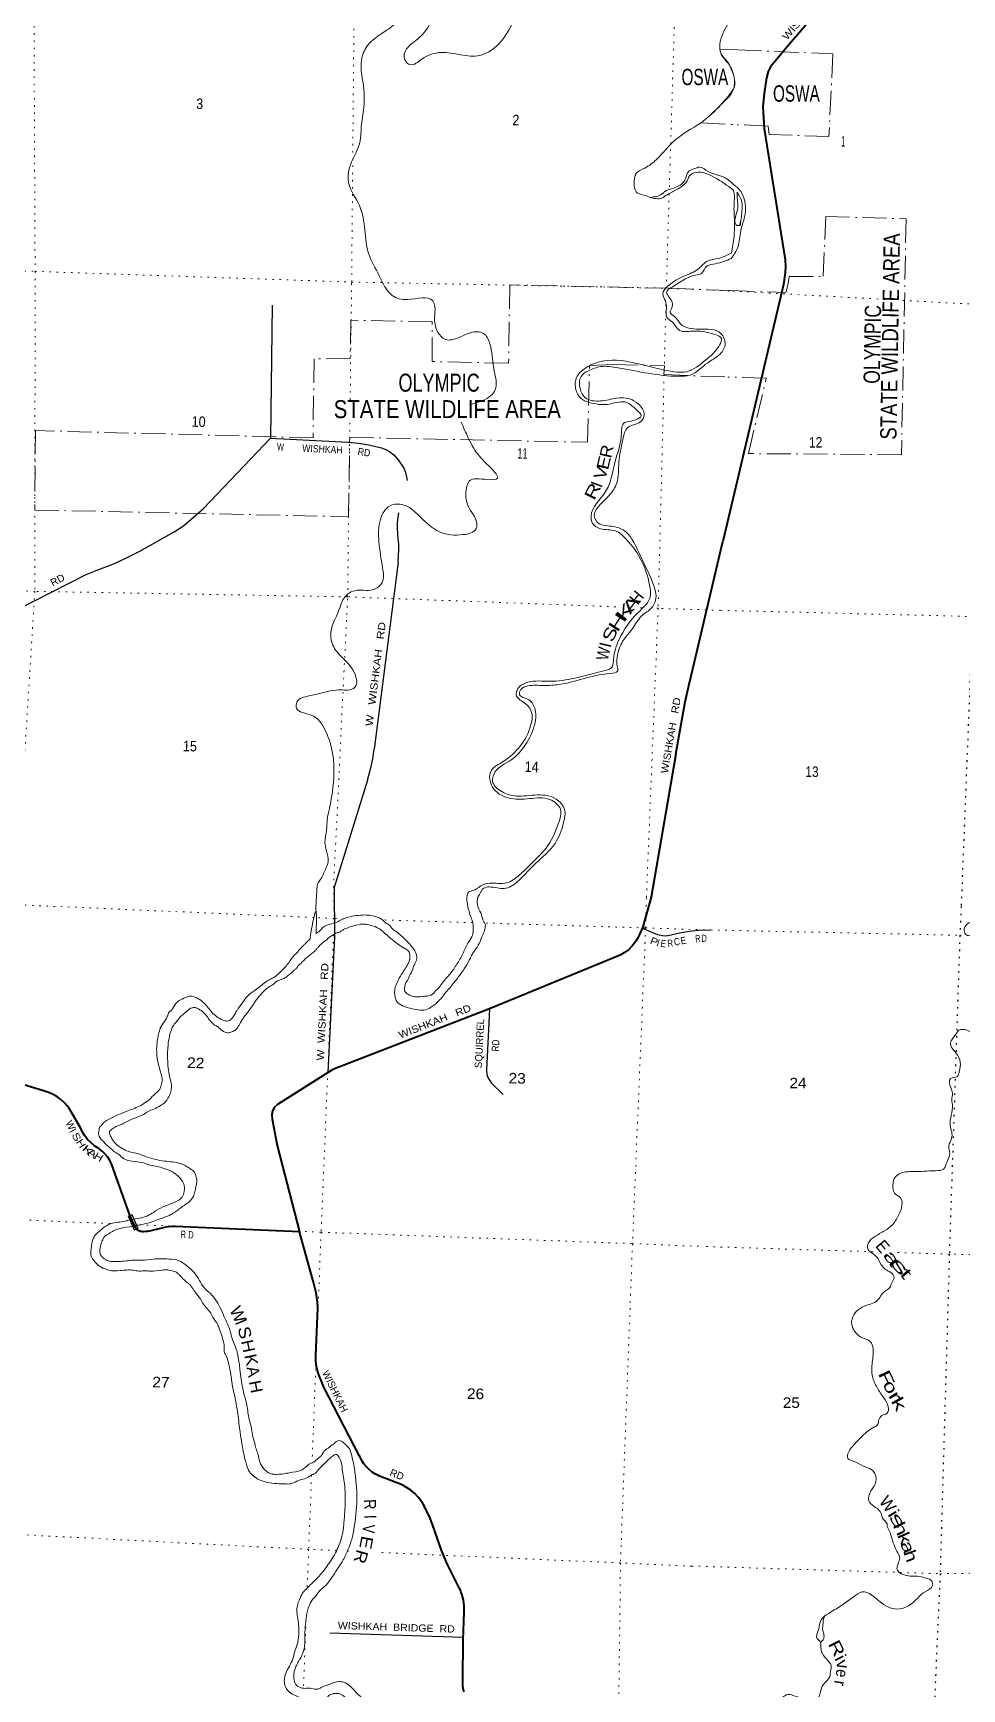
# Model space of a CAD drawing. Header units: feet. Extents: x -751810 to -497223, y -177792 to 12311.
# Drawn here: x -699116 to -683623, y -140277 to -112651 of the extents above; entities that cross this region are included whole.
import ezdxf
from ezdxf.enums import TextEntityAlignment as Align

# ---------------------------------------------------------------- set-up
doc = ezdxf.new("R2010")
doc.units = ezdxf.units.FT
doc.header["$LTSCALE"] = 80
doc.linetypes.add('DOT_DASHED', pattern=[7.7, 5, -1.2, 0.3, -1.2])
doc.linetypes.add('DOTTED', pattern=[1.5, 0.3, -1.2])
for name, color, linetype, lineweight in [('26', 7, 'Continuous', 40), ('29', 7, 'Continuous', 25), ('39', 7, 'Continuous', 13), ('44', 7, 'DOT_DASHED', 13), ('6', 7, 'DOTTED', 25), ('61', 7, 'Continuous', 13), ('7', 7, 'DOTTED', 13)]:
    doc.layers.add(name, color=color, linetype=linetype, lineweight=lineweight)
for name, color, linetype in [('27', 7, 'Continuous'), ('30', 7, 'Continuous'), ('41', 7, 'Continuous')]:
    doc.layers.add(name, color=color, linetype=linetype)

msp = doc.modelspace()

# ---------------------------------------------------------------- linework, layer by layer
at = {"layer": '26'}
for p, q in [((-688395.53, -124680.52), (-688803.51, -127067.42)), ((-688803.51, -127067.42), (-688946.73, -127562.68))]:
    msp.add_line(p, q, dxfattribs=at)
for points in [[(-685515.56, -111684.46), (-686535.47, -112881.81)], [(-686535.47, -112881.81), (-686816.59, -113211.84), (-686852.81, -113291.64), (-686880.18, -113395.66), (-686923.03, -113658.18), (-686940.37, -113877.45), (-686922.74, -114246.77)], [(-686922.74, -114246.77), (-686569.22, -116430.54), (-686565.53, -116543.67), (-686571.01, -116642.22), (-686597.99, -116843.83), (-687612.3, -121130.5)], [(-688395.53, -124680.52), (-688237.07, -123805.46), (-688173.32, -123513.86), (-688082.24, -123140.24), (-687612.3, -121130.5)], [(-688946.82, -127564.68), (-689003.31, -127699.15), (-689034.9, -127757.84), (-689063.66, -127803), (-689086.79, -127837.99), (-689118.38, -127876.37), (-689186.08, -127944.1), (-689251.51, -127991.51), (-689322.73, -128033.13), (-691500.63, -128928.21), (-694113.63, -129945.19), (-695038.63, -130524.56), (-695086.67, -130569.68), (-695122.77, -130630.63), (-695136.31, -130696.1), (-695129.66, -130770.04), (-695044.43, -131210.24), (-694673.85, -132648.93)], [(-697385.4, -132607.16), (-697405.67, -132584.41), (-697500.7, -132373.91), (-697805.49, -131514.46), (-697835.65, -131458.32), (-697873.4, -131402.52), (-697916.78, -131350.98), (-697965.3, -131304.26), (-698018.45, -131262.86), (-698075.63, -131227.25), (-698097.7, -131211.14), (-698154.87, -131162.8), (-698206.66, -131108.76), (-698252.53, -131049.6), (-698291.95, -130985.97), (-698324.51, -130918.57), (-698488.31, -130637.23), (-698490.38, -130633.25), (-698502.41, -130610.09), (-698522.44, -130583.25), (-698538.15, -130562.21), (-698593.51, -130500.32), (-698655.03, -130444.57), (-698722.04, -130395.55), (-698793.81, -130353.8), (-698869.56, -130319.79), (-700512.48, -129821.48)], [(-697319.12, -132644.38), (-697319.23, -132644.37), (-697328.89, -132642.95), (-697338.35, -132640.53), (-697347.51, -132637.13), (-697356.27, -132632.8), (-697364.52, -132627.57), (-697372.18, -132621.51), (-697379.16, -132614.68), (-697385.4, -132607.16)], [(-694673.85, -132648.93), (-696747.56, -132563.79), (-696773.07, -132562.74), (-696797.56, -132562.21), (-696801.77, -132562.12), (-696852.26, -132565.2), (-696902.16, -132573.54), (-697154.37, -132633.37), (-697179.33, -132639.29), (-697204.37, -132643.91), (-697235.6, -132647.89), (-697274.17, -132648.75)], [(-697274.17, -132648.76), (-697278.62, -132649.03), (-697292.26, -132648.91), (-697305.81, -132647.37), (-697319.13, -132644.42)], [(-691925.59, -140327.03), (-691939.21, -140273.07), (-691947.1, -140217.97), (-691948.26, -140187.36), (-691949.2, -140162.35), (-691948.85, -140137.36), (-691939.39, -139457.2), (-691925.12, -138996.41), (-691924.35, -138971.41), (-691925.09, -138946.41), (-691926.87, -138886.29), (-691938.53, -138798.73), (-691959.28, -138712.86), (-691980, -138654.65), (-691988.89, -138629.68), (-692001.26, -138604.65), (-692206.69, -138189.29), (-692295.3, -137977.15), (-692409.24, -137660.94), (-692418.26, -137635.94), (-692427.27, -137610.94), (-692493.29, -137427.7), (-692589.3, -137232.75), (-692601.63, -137207.7), (-692617.27, -137182.75), (-692639, -137148.06), (-692691.03, -137080.34), (-692749.86, -137018.43), (-692814.84, -136963.01), (-692885.26, -136914.69), (-692960.34, -136873.99), (-693339.33, -136725.93), (-693365.98, -136713.24), (-693403.17, -136693.72), (-693458.2, -136658.5), (-693509.25, -136617.73), (-693555.75, -136571.84), (-693597.2, -136521.34), (-693633.15, -136466.79), (-693650.25, -136433.77), (-693662.06, -136410.96), (-693676.09, -136383.77), (-694263.65, -135244.44), (-694316.69, -135116.72), (-694326.3, -135093.57), (-694337.39, -135066.72), (-694355.9, -135021.91), (-694378.43, -134946.19), (-694392.92, -134868.52), (-694399.22, -134789.77), (-694397.24, -134710.79), (-694366.41, -133925.8), (-694372.49, -133825.64), (-694395.66, -133668.05), (-694435.17, -133513.74), (-694673.85, -132648.93)]]:
    msp.add_lwpolyline(points, dxfattribs=at)
at = {"layer": '29'}
for p, q in [((-695129.15, -117190.13), (-695153.87, -119409.6)), ((-693028.05, -121476.37), (-693426.61, -124595.11)), ((-693540.2, -125114.68), (-694092.49, -126906.46)), ((-691938.21, -139419.18), (-694164.28, -139348.85))]:
    msp.add_line(p, q, dxfattribs=at)
for points in [[(-701612.44, -124759.47), (-701613.14, -124517.38), (-701604.03, -124412.59), (-701590.36, -124280.47), (-701540.28, -124098.21), (-701471.96, -123906.86), (-701394.55, -123729.16), (-701326.24, -123606.15), (-701230.61, -123464.89), (-701107.65, -123314.55), (-700941.43, -123134.57), (-700852.63, -123059.4), (-700791.15, -123016.11), (-700690.96, -122947.77), (-700506.53, -122840.7), (-698229.57, -121683.42), (-698065.62, -121615.07), (-697755.96, -121501.17), (-697582.91, -121419.15), (-697337, -121291.59), (-696763.2, -120972.64), (-696608.38, -120872.42), (-696271.39, -120580.82), (-695153.87, -119409.6)], [(-695153.87, -119409.6), (-693862.35, -119478.19), (-693689.3, -119491.86), (-693516.25, -119519.19), (-693302.22, -119569.31), (-693233.91, -119596.65), (-693170.15, -119633.1), (-693097.29, -119687.78), (-693024.43, -119769.79), (-692933.35, -119911.03), (-692901.47, -119983.93), (-692892.36, -120034.05), (-692875.07, -120115.92)], [(-693028.05, -121476.37), (-693015.3, -121264.21), (-693014.16, -121176.5), (-693024.41, -121086.51), (-693038.07, -120913.38), (-693036.93, -120827.95), (-693033.52, -120767.58), (-693014.39, -120656.12)], [(-693540.2, -125114.68), (-693477.54, -124888.7), (-693450.22, -124761.12), (-693426.61, -124595.11)], [(-694092.49, -126906.46), (-694089.32, -127733.02), (-694197.63, -129994)], [(-688953.71, -127584.5), (-688698.69, -127687.86), (-688617.67, -127707.72), (-688568.27, -127712.61), (-688534.42, -127708.1), (-688520.38, -127707.22), (-688304.25, -127658.97), (-688125.56, -127626.9), (-688012.74, -127617.87), (-687808.61, -127614.97)], [(-691504.53, -128929.81), (-691555.34, -129955.62), (-691544.43, -130024.59), (-691523.75, -130086.56), (-691470.38, -130168.62), (-691273.8, -130358.19)]]:
    msp.add_lwpolyline(points, dxfattribs=at)
at = {"layer": '39'}
for points in [[(-687063.48, -102998.02), (-687358.79, -103122.17), (-687642.47, -103463.47), (-687790.02, -103509.72), (-688034.96, -103449.23), (-688164.86, -103509.97), (-688130.9, -103665.16), (-688133.64, -103843.45), (-688244.07, -103850.59), (-688357.94, -103685.29), (-688497.6, -103585.46), (-688568.24, -103603.66), (-688638.97, -103776.16), (-688789.47, -103782.25), (-689001.69, -103772.71), (-689098.81, -103882.4), (-689093.83, -103996.76), (-689226.02, -104143.62), (-689286.05, -104290.35), (-689154.08, -104377.96), (-688971.55, -104448.85), (-689135.93, -104524.73), (-689260.32, -104679.8), (-689331.58, -104872.33), (-689425, -104917.99), (-689657.74, -104775.65), (-689886.08, -104919.99), (-690063.8, -105045.62), (-690225.08, -105155.64), (-690312.55, -105053.16), (-690420.97, -104607.44), (-690549.2, -104529.95), (-690625.6, -104614.13), (-690783.37, -104818.43), (-690931.92, -104826.58), (-691075.27, -104714.63), (-691152.13, -104740.68), (-691197.43, -105012.05), (-691331.25, -105371.28), (-691463.58, -105447.99), (-691609.78, -105368.03), (-691602.06, -105077.65), (-691656.96, -104955.97), (-691803.71, -104972.19), (-692039.55, -105172.45), (-692059.92, -105260.09), (-691982.32, -105432.46), (-692006.93, -105604.16), (-692136.99, -105670.91), (-692409.51, -105667.81), (-692642.45, -105683.78), (-692692.99, -105850.8), (-692512.72, -106081.96), (-692373.88, -106287.98), (-692474.59, -106608), (-692689.22, -106764.73), (-692752.3, -106875.31), (-692538.4, -107123.38), (-692038.35, -107238.62), (-691725.47, -107306.9), (-691527.91, -107566.57), (-691369.5, -107714.99), (-691297.68, -107803.03), (-691195.53, -108032.15), (-690915.99, -108223.81), (-690706.87, -108575.96), (-690708.6, -108942.65), (-690655.69, -109214.57), (-690465.91, -109540.17), (-690300.34, -109947.29), (-690233.56, -110375.89), (-690265.21, -110661.64), (-690559.02, -110856.38), (-690791.38, -111076.78), (-690839.05, -111135.65), (-690776.84, -111283.57), (-690792.87, -111509.61), (-691039.71, -112274.71), (-691303.72, -112780.86), (-691662.91, -113021.99), (-692309.05, -112973.08), (-692628.72, -113084.98), (-692827.58, -113175.99), (-692909.9, -113105.7), (-692918.67, -112983.23), (-692699.9, -112746.45), (-692444.99, -112356.3), (-692443.51, -112149.93), (-692573.09, -111972.2), (-692759.83, -111909.21), (-692883.05, -112020.23), (-693015.77, -112413.56), (-693219.24, -112602.64), (-693551.24, -112876.55), (-693639.38, -113100.71), (-693598.02, -113580.75), (-693642.94, -114214.85)], [(-687341.3, -112175.44), (-687525.85, -112498.62), (-687659.09, -112835.83), (-687643, -112984.55), (-687499.99, -113184.67), (-687423.3, -113391.08), (-687428.14, -113573.32), (-687608.96, -113815.1), (-687909.12, -114097.85), (-688386.67, -114418.07), (-688720.54, -114762.07), (-688912.71, -114903.35), (-689057.43, -114993.76), (-689088.78, -115117.19), (-689039.86, -115312.86), (-688922.69, -115353.99), (-688823.44, -115390.65)], [(-693642.94, -114214.85), (-693676.91, -114512.56), (-693828.55, -114863.32), (-693848.66, -115167.4), (-693671.86, -115528.73), (-693516.99, -116338.38), (-693342.13, -116697.66), (-693124.41, -117027.99), (-692867.61, -117094.8), (-692449.34, -117119.74), (-692413.68, -117210.85), (-692420.79, -117403.05), (-692374.46, -117620.69), (-692237.92, -117762.53), (-692010.51, -117728.38), (-691811.92, -117647.39), (-691603.82, -117660.83), (-691496.23, -117835.98), (-691432.76, -118238.44), (-691421.11, -118629.53), (-691511.8, -118723.36), (-691837.19, -118849.46)], [(-688823.44, -115390.65), (-688615.31, -115327.94), (-688576.25, -115290.88), (-688466.91, -115249.65), (-688227.65, -115071.52), (-688190.89, -114970.27), (-688079.07, -114911.06), (-688004.26, -114886.96), (-687853.84, -114959.02), (-687605.69, -115049.66), (-687522.74, -115095.91), (-687435.81, -115172.39), (-687432.08, -115176.33)], [(-688823.44, -115390.65), (-688627.35, -115403.78), (-688537.62, -115346), (-688364.75, -115252.31), (-688194.08, -115090.43), (-688164.33, -115027.08), (-688054.73, -114975.83), (-687918.63, -114983.38), (-687748.28, -115059.97), (-687582.58, -115160.48), (-687442.65, -115264.25), (-687434.95, -115270.47)], [(-687469.82, -116410.02), (-687359.92, -116224.07), (-687311.72, -115945.33), (-687246.78, -115715.43), (-687269.25, -115372.22), (-687365.86, -115228.43), (-687432.08, -115176.33)], [(-687466.84, -116320.59), (-687423.3, -116044.95), (-687415.05, -115825.54), (-687421.88, -115498.89), (-687419.2, -115333.73), (-687434.95, -115270.47)], [(-687321.51, -115864.45), (-687292.45, -115621.44), (-687320.13, -115390.93), (-687347.1, -115347.85), (-687368.09, -115306.96), (-687370.5, -115391.53), (-687370.98, -115621.24), (-687371.7, -115859), (-687343.58, -115861.81), (-687317.38, -115790.01)], [(-687466.84, -116320.59), (-687522.26, -116346.52), (-687685.96, -116410.3), (-687861.45, -116451.82), (-688017.25, -116582.02), (-688131.34, -116651.19), (-688259.08, -116705.98), (-688521.89, -116865.46), (-688611.85, -117007.4), (-688568.71, -117118.74), (-688551.87, -117239.42), (-688541.9, -117391.99), (-688457.74, -117468.33), (-688333.21, -117609.86), (-688123.11, -117623.35), (-687741.75, -117679.39), (-687633.34, -117748.35), (-687657.98, -117845.91), (-687901.42, -118106.09), (-688213.26, -118300.37), (-688427.75, -118300.78), (-689690.33, -118141.6), (-689915.7, -118249.95), (-690049.95, -118398.76), (-690006.22, -118714.53), (-689722.87, -118838.15), (-689536.64, -118845.01), (-689238.91, -118804.68), (-689048.02, -118937.92), (-688974.46, -119036.03), (-689078.59, -119107.46), (-689280.92, -119178.34), (-689300.56, -119314.1), (-689410.07, -119814.25), (-689467.32, -120056.82), (-689565.33, -120301.19), (-689808.7, -120709.67), (-689781.85, -120830.61), (-689620.05, -120927.02), (-689378.48, -120963.38), (-689270.39, -121044.35), (-688831.14, -121863.43), (-688828.88, -122079.92), (-689025.71, -122321.28), (-689342.32, -122769.94), (-689433.28, -123100.24), (-689452.39, -123215.97), (-689627, -123299.59), (-690503.33, -123465.12), (-690860.51, -123479.85), (-691027.74, -123587.71), (-691058.61, -123693.12), (-690923.75, -123822.89), (-690810.88, -123950.08), (-690828.77, -124246.21), (-691020.1, -124581.9), (-691307.18, -124824.92), (-691481.38, -124968.67), (-691452.24, -125229.96), (-691192.47, -125411.08), (-690829.97, -125422.54), (-690497.62, -125437.22), (-690319.55, -125600.18), (-690349.76, -125831.86), (-690563.41, -126253.14), (-690771.84, -126478.17), (-691006.26, -126700.51), (-691222.15, -126829.15), (-691498.89, -126833.96), (-691646.39, -126878.21), (-691719.94, -126930.4), (-691848.21, -126974.76)], [(-687469.82, -116410.02), (-687529.19, -116436.27), (-687661.84, -116483.07), (-687808.97, -116513.31), (-687877.82, -116539.57), (-687965.24, -116661.53), (-688068.2, -116688.91), (-688238.27, -116752.61), (-688444.14, -116881.51), (-688550.86, -116974.92), (-688502.91, -117056.33), (-688455.09, -117217.9), (-688487.69, -117313.24), (-688417.28, -117379.21), (-688314.31, -117502.13), (-688005.97, -117590.34), (-687643.01, -117659.92), (-687574.06, -117856.11), (-687674.68, -118021.83), (-687860.47, -118149.25), (-688156.61, -118355.95), (-688349.6, -118376.97), (-689358.05, -118234.44), (-689648.18, -118214.85), (-689852.51, -118285.67), (-689975.25, -118378.66), (-689990.69, -118582.67), (-689906.5, -118733.16), (-689651.38, -118787.91), (-689379.59, -118742.9), (-689169.37, -118752.39), (-689023.22, -118834.35), (-688921.96, -119021.37), (-688985.19, -119137.95), (-689194.06, -119228.7), (-689277.61, -119430.93), (-689343.76, -119807.96), (-689379.06, -120155.74), (-689513.06, -120370.69), (-689745.51, -120745.39), (-689693.35, -120818.89), (-689430.49, -120883.86), (-689273.63, -120940.06), (-689012.06, -121316.77), (-688781.79, -121816.62), (-688731.63, -122116.53), (-688803.25, -122246.92), (-688954.72, -122365.22), (-689098.2, -122559.87), (-689297.74, -122827.22), (-689377.19, -123101.7), (-689371.95, -123206.04), (-689364.22, -123292.42), (-689487.58, -123333.29), (-690334.35, -123517.62), (-690601.39, -123534.7), (-690862.16, -123541.93), (-690982.1, -123604.93), (-691000.41, -123690.63), (-690870.08, -123764.17), (-690747.72, -123911.65), (-690748.79, -124178.16), (-690900.16, -124518.9), (-691145.6, -124779.03), (-691405.32, -124972.66), (-691451.64, -125131.78), (-691297.92, -125306.13), (-691053.36, -125380.64), (-690700.07, -125361.8), (-690393.2, -125429.92), (-690251.45, -125601.96), (-690267.27, -125819.98), (-690406.83, -126169.05), (-690730.36, -126501.3), (-691008.44, -126782.62), (-691228.55, -126919.17), (-691472.55, -126898.77), (-691599.33, -126917.51), (-691623.05, -126939.97), (-691645.44, -126980.98)], [(-691976.76, -119135.3), (-691888.9, -119336.77), (-691722.62, -119641.71), (-691477.21, -119910.64), (-691369.41, -120077.78), (-691532.35, -120099.58), (-691841.77, -120127.59), (-691896.96, -120318.53), (-691837.94, -120586.61), (-691719.39, -120802.12), (-691724.49, -120918.22), (-691945.64, -121018.67), (-692325.32, -120974.7), (-692571.39, -120805.96), (-692946.62, -120519.61), (-693161.54, -120536.05), (-693321.95, -120764.34), (-693347.77, -121132.4), (-693285.37, -121574.91), (-693293.76, -121815.18), (-693443.28, -121935.53), (-693752.44, -121953.52), (-693917.67, -122061.43), (-694009.29, -122265.46), (-694151.41, -122710.65), (-694069.4, -122943.25), (-693886.22, -123140.41), (-693721.68, -123435.29), (-693730.45, -123539.27), (-693790.03, -123593.83), (-693956.82, -123609.52), (-694508.69, -123709.35), (-694715.93, -123814.17), (-694720.6, -123914.25), (-694475.09, -124028.87), (-694241.38, -124285.47), (-694115.87, -124691.55), (-694124.2, -125306.56), (-694180.9, -125629.74), (-694208.77, -125773.3), (-694219.36, -125945.37), (-694248.93, -126153.01), (-694220.66, -126296.04), (-694193.24, -126471.1), (-694240.88, -126604.13), (-694325.68, -126778.27), (-694369.67, -126849.27), (-694376.57, -126874.19), (-694378.63, -126897.74)], [(-691645.44, -126980.98), (-691671.36, -127020.54), (-691701.29, -127092.23), (-691707, -127160.47), (-691692.72, -127233.2), (-691635.62, -127363.24), (-691602.04, -127468.59), (-691575.11, -127517.49), (-691581.22, -127601.79), (-691594.56, -127653.76), (-691636.95, -127741.25), (-691658.74, -127809.11), (-691805.27, -128042.95), (-691822.35, -128082.77), (-691998.31, -128368.21), (-692106.38, -128510.46), (-692247.21, -128676.07), (-692268, -128703.74), (-692305.47, -128755.14), (-692363.13, -128810.1), (-692392.07, -128842.1), (-692445.3, -128880.56), (-692514.8, -128927.2), (-692628.03, -128952.69), (-692892.18, -128902.26), (-692924.13, -128893.46), (-693034.96, -128822.5), (-693073.46, -128753.22), (-693083.92, -128688.63), (-693081.82, -128604.22), (-693077.21, -128580.2), (-693059.85, -128528.32), (-692987.94, -128385.23), (-692883.28, -128218.77), (-692836.39, -128111.27), (-692830.88, -128051.08), (-692837.72, -128002.66), (-692880.53, -127945.35), (-692908.26, -127928.61), (-693251.63, -127667.19), (-693381.96, -127571.63), (-693497.61, -127532.73), (-693573.67, -127518.88), (-693734.93, -127535.21), (-693925.6, -127603.12), (-693974.53, -127630.13), (-694013.94, -127655.02), (-694048.68, -127662.37), (-694072.17, -127676.11), (-694182.38, -127741.9), (-694211.3, -127773.4), (-694317.88, -127855.35), (-694345.69, -127886.18), (-694375.52, -127919.01), (-694409.9, -127958.86), (-694437.72, -127985.26), (-694550.28, -128071.83), (-694651.47, -128173.29), (-694700.89, -128220.4), (-694725.91, -128256.01), (-694758.85, -128287.41), (-694869.75, -128381.33), (-694922.89, -128416.28), (-695085.73, -128496.92), (-695106.33, -128516.55), (-695179.85, -128563.09), (-695261.93, -128629.53), (-695369.5, -128751.69), (-695511.21, -128953.47), (-695657.05, -129159.19), (-695707.46, -129246.49), (-695736.39, -129277.98), (-695801.69, -129316.68), (-695866.38, -129331.24), (-695985.65, -129276.17), (-696048.67, -129222.41), (-696080.51, -129209.6), (-696119.81, -129172.49), (-696137.94, -129152.55), (-696159, -129131.35), (-696182.42, -129102.64), (-696236.89, -129028.98), (-696291.86, -128975.41), (-696378.98, -128921.08), (-696406.91, -128912.39), (-696433.12, -128909.71), (-696459.16, -128911.16), (-696557.3, -128977.24), (-696676.53, -129083.03), (-696730.56, -129154.15), (-696747.04, -129169.86), (-696776.17, -129209.39), (-696810.11, -129280.99), (-696840.82, -129384.83), (-696864.91, -129545.14), (-696871.16, -129798.36), (-696858.88, -129951.48)], [(-694400.45, -127288.99), (-694393.22, -127137.72), (-694378.63, -126897.74)], [(-691848.21, -126974.76), (-691872.71, -127031.91), (-691861.51, -127229.24), (-691835.96, -127334.4), (-691776.35, -127524.83), (-691774.32, -127605.31), (-691779.93, -127669.53), (-691797.51, -127729.44), (-691864.49, -127836.46), (-691949.35, -128015.45), (-692046.07, -128186.12), (-692158.57, -128344.35), (-692278.7, -128486.32), (-692292.47, -128504.38), (-692311.94, -128529.77), (-692378.24, -128608.66), (-692400.24, -128626.29), (-692415.4, -128648), (-692501.39, -128710.34), (-692582.07, -128720.51), (-692606.28, -128723.96), (-692791.14, -128719.63), (-692854.85, -128694), (-692921.28, -128616.03), (-692920.48, -128583.88), (-692889.76, -128480.03), (-692873.18, -128460.31), (-692830.5, -128360.76), (-692804.01, -128325.44), (-692762.42, -128209.53), (-692753.99, -128193.64), (-692747.58, -128178.56), (-692741.13, -128161.77), (-692719.94, -128118.04), (-692714.73, -128069.89), (-692766.51, -127933.85), (-692873.23, -127812.81), (-693050.09, -127647.79), (-693136.92, -127581.4), (-693191.69, -127519.79), (-693219.52, -127507.07), (-693302.12, -127432.74), (-693375.98, -127399.61), (-693483.08, -127372.93), (-693578.35, -127364.69), (-693719.84, -127375.53), (-693864.36, -127403.47), (-693896.81, -127414.78), (-693990.14, -127448.79), (-694026.91, -127472.05), (-694307.5, -127598.21), (-694315.83, -127610.07), (-694392.15, -127673.11), (-694394.55, -127675.32)], [(-694496.25, -127764.97), (-694442.26, -127454.07), (-694396.71, -127298.61), (-694389.96, -127395.44), (-694391.51, -127558.41), (-694392.88, -127673.78)], [(-682787.42, -127249.03), (-682674.76, -127350.35), (-682547.15, -127393.98), (-682538.73, -127456.61), (-682629.42, -127538.77), (-682753.86, -127603.93), (-682839.58, -127573.48), (-682921.06, -127535.09), (-683019.84, -127542.55), (-683380.1, -127470.64), (-683511.64, -127499.37), (-683582.53, -127594.13), (-683558.88, -127689.37), (-683457.03, -127718.23), (-683383.59, -127756.4), (-683403.59, -127828.34), (-683418.14, -127922.57), (-683372.79, -128110.99), (-683390.67, -128255.46), (-683370.2, -128394.9), (-683419.08, -128570.76), (-683336.86, -128810.47), (-683217.7, -128946.48), (-683157.38, -129024.57), (-683042.36, -129011.5), (-682953.84, -129011.83), (-682911.46, -129159.9), (-682922.46, -129272.34), (-682983.73, -129306.96), (-683074.68, -129399.17), (-683350.07, -129389.89), (-683538.49, -129286.28), (-683673.36, -129288.75), (-683725.47, -129357.84), (-683781.71, -129430.84), (-683813.77, -129502.46), (-683723.46, -129663.88), (-683649.11, -129820.85), (-683665.3, -129977.44), (-683699.59, -130057.06), (-683811.23, -130094.37), (-683809.16, -130245.41), (-683780.27, -130370.98), (-683791.86, -130429.05), (-683780.37, -130528), (-683801.22, -130708.62), (-683817.51, -130869.24), (-683792.32, -130982.64), (-683793.27, -131095.34), (-683840.68, -131214.88), (-683823.91, -131342.14), (-683869.88, -131483.86), (-683929.35, -131603.07), (-684062.89, -131631.76), (-684437.5, -131646.02), (-684667.81, -131682.22), (-684750.35, -131760.56), (-684772.41, -131910.96), (-684748.71, -132004.19), (-684646.22, -132085.4), (-684630.5, -132252.9), (-684715.84, -132437.87), (-684774.52, -132526.91), (-684914.15, -132633.94), (-685073.61, -132730.38), (-685179.01, -132836.31), (-685193.61, -132932.55), (-685061.92, -133050.77), (-684967.26, -133200.23), (-684900.75, -133272.44), (-684809.97, -133329.02), (-684751.59, -133415.28), (-684792.12, -133502.78), (-684822.28, -133578.49), (-684918.73, -133650.42), (-685033.28, -133798.38), (-685251.06, -133893.28), (-685453.7, -134101.32), (-685460.15, -134193.75), (-685418.62, -134297.52), (-685306.82, -134407.16), (-685145.92, -134485.89), (-685104.64, -134599.71), (-685116.65, -134826.87), (-685114.9, -135066.48), (-685037.12, -135245.68), (-684927.07, -135421.71), (-684850.5, -135570.68), (-684871.45, -135678.84), (-684956.96, -135716.84), (-685013.46, -135799.9)], [(-694496.25, -127764.97), (-694511.7, -127778.9), (-694548.44, -127816.44), (-694573.69, -127842.25), (-694611.96, -127876.61), (-694678.05, -127947.45), (-694706.75, -127987.65), (-694748.36, -128026.25), (-694852.21, -128160.55), (-694976.37, -128302.42), (-695075, -128388.59), (-695091.39, -128400.28), (-695154.55, -128433.67), (-695237.58, -128483.34), (-695281.32, -128516.32), (-695455.42, -128649.14), (-695508.66, -128688.11), (-695687.24, -128917.18), (-695694.68, -128927.13), (-695708.24, -128952.89), (-695724.71, -128968.58), (-695741.68, -129004.38), (-695754.33, -129028.22), (-695804.35, -129099.44), (-695853.38, -129130.47), (-695885.63, -129133.73), (-695953.65, -129120.07), (-696048.7, -129061.54), (-696135.32, -128987.12), (-696244.56, -128851.85), (-696335.21, -128777.33), (-696394.7, -128743.76), (-696502.71, -128721.12), (-696604.07, -128754.94), (-696703.5, -128810.54), (-696739.08, -128848.3), (-696810.09, -128955.23), (-696847.05, -128986.54), (-696876.98, -129058.22), (-697003.11, -129280.49), (-697007.72, -129304.51), (-697016.46, -129332.46), (-697048.97, -129508.65), (-697055.18, -129596.99)], [(-697055.18, -129596.99), (-697036.44, -129814.6), (-697018.03, -129883.4), (-696981.13, -130016.98), (-696963.52, -130117.94), (-696977.67, -130202.06), (-697016.03, -130289.63), (-697077.8, -130348.52), (-697176.64, -130442.73), (-697368.7, -130566.92), (-697592.02, -130654.19), (-697620.45, -130665.59), (-697889.07, -130796.04), (-697911.92, -130808.74), (-697955.59, -130848.68), (-697980.74, -130883.78), (-698008.5, -130909.87), (-698013.21, -130937.91), (-698022.65, -130993.99), (-698004.64, -131078.87), (-697949.87, -131140.47), (-697884.37, -131203.09), (-697788.23, -131290.25), (-697720.37, -131338.26), (-697681.87, -131359.9), (-697666.18, -131376.36), (-697571.43, -131446.94), (-697275.23, -131502.14), (-697215.45, -131523.65), (-697059.51, -131559.47), (-696804.3, -131645.88), (-696729.14, -131695.9), (-696638.9, -131786.49), (-696596.98, -131879.97), (-696600.07, -132004.57), (-696646.46, -132091.96), (-696728.22, -132146.35), (-697073.9, -132303.14), (-697106.64, -132326.5), (-697313.99, -132418.17), (-697428.74, -132439.96)], [(-696858.88, -129951.48), (-696830.31, -130096.93), (-696808.58, -130193.95), (-696810.37, -130266.3), (-696832.65, -130354.26), (-696879.05, -130441.65), (-696912.29, -130485.11), (-696998.28, -130547.44), (-697104.26, -130605.29), (-697197.68, -130643.32), (-697275.34, -130693.78), (-697405.32, -130747.03), (-697433.76, -130758.44), (-697567.96, -130819.65), (-697595.93, -130833.12), (-697616.89, -130846.64), (-697730.61, -130892.25), (-697804.14, -130938.78), (-697826.72, -130956.37), (-697837.09, -130970.18), (-697841.5, -130986.17), (-697834.46, -131026.55), (-697807.82, -131087.5), (-697737.77, -131181.64), (-697718.07, -131198.18), (-697531.78, -131307.11), (-697328.01, -131360.14), (-697264.31, -131385.77), (-696960.68, -131465.27), (-696692.22, -131503.73), (-696648.31, -131516.82), (-696477.69, -131609.3), (-696414.98, -131675.11), (-696407.09, -131697.56), (-696385.42, -131780.37), (-696409.39, -131936.65), (-696427.65, -132024.7), (-696494.65, -132131.71), (-696572.59, -132194.24), (-696597.1, -132209.75), (-696740.45, -132314.98), (-696783.05, -132342.43), (-696842.5, -132376.93), (-696976.41, -132426.08), (-697085.76, -132469.96), (-697338.11, -132533.1), (-697383.49, -132541.69)], [(-697425.62, -132439.34), (-697540.23, -132461.13), (-697552.39, -132464.87), (-697790.68, -132507.55), (-697855.58, -132530.16), (-697929.01, -132572.68), (-697990.59, -132623.52), (-698021.65, -132650.89), (-698076.97, -132701.92), (-698099.67, -132733), (-698114.83, -132769.41), (-698141.52, -132873.35), (-698147.04, -132933.54), (-698152.64, -132997.76), (-698142.37, -133070.39), (-698052.73, -133185.09), (-697953.95, -133255.77), (-697930.04, -133264.38), (-697854.28, -133290.27), (-697665.5, -133298.72), (-697440.16, -133291.94), (-697348.03, -133306.16), (-697235.3, -133300.76), (-697159.05, -133306.56), (-696981.73, -133290.6), (-696905.17, -133284.35), (-696761.09, -133311.86), (-696717.28, -133328.97), (-696696.5, -133351.32), (-696678, -133366.09), (-696666.24, -133378.43), (-696520.83, -133514.54), (-696501.14, -133531.09), (-696494.76, -133541.78), (-696477.82, -133563.81), (-696376.72, -133702.92), (-696326.07, -133768.45), (-696279.93, -133853.98), (-696166.57, -133985.33), (-696116.52, -134074.98), (-696035.31, -134205.57), (-696005.05, -134282.69), (-695928.82, -134614.25), (-695929.71, -134650.42), (-695914.53, -134686.97), (-695773.13, -135309.61), (-695762.17, -135354.1), (-695702.11, -135689.3), (-695661.45, -135995.89), (-695630.55, -136209.76), (-695569.11, -136488.69), (-695543.06, -136573.74), (-695489.4, -136679.56), (-695394.84, -136758.19), (-695319.48, -136800.17), (-695279.59, -136813.17), (-695211.68, -136830.84), (-694890.69, -136858.47)], [(-697380.83, -132541.19), (-697507.22, -132565.13), (-697685.6, -132599.6), (-697855.34, -132682.98), (-697900.24, -132710.09), (-697916.43, -132719.37), (-697945.74, -132761.3), (-697979.98, -132844.95), (-698002.66, -132948.98), (-698003.35, -132977.13), (-697988.77, -133037.79), (-697957.61, -133078.74), (-697918.12, -133107.81), (-697838.54, -133141.85), (-697762.29, -133147.66), (-697738.18, -133148.22), (-697507.96, -133130.42), (-697426.8, -133122.56), (-697303.75, -133123.53), (-697113.88, -133106.54), (-696852.47, -133104.62), (-696684.28, -133132.68), (-696569.43, -133203.75), (-696357.9, -133429.88), (-696288.54, -133552.16), (-696269.05, -133576.75), (-696182.62, -133659.2), (-696019.01, -133872.16), (-695946.44, -134026.68), (-695836.26, -134286.64), (-695788.11, -134452.66), (-695727.59, -134606.9), (-695701.95, -134708.04), (-695601.12, -135345.81), (-695549.74, -135544.07), (-695511.41, -135782.24), (-695471.08, -135940.03), (-695450.16, -136069.21), (-695409.54, -136214.94), (-695398.58, -136259.43), (-695364.79, -136356.74), (-695328.29, -136506.39), (-695293.61, -136567.52), (-695286.74, -136577.71), (-695266.38, -136604.36), (-695187.6, -136670.55), (-695127.81, -136692.06), (-695047.54, -136697.96), (-694934.72, -136688.54), (-694837.78, -136670.7), (-694639.68, -136627.09), (-694516.63, -136529.43)], [(-685013.46, -135799.9), (-685023.2, -135864.06), (-685082.67, -135906.78), (-685416.21, -136195.91), (-685514.3, -136330.21), (-685522.97, -136430.63), (-685421.76, -136483.63), (-685274.77, -136555.96), (-685100.06, -136645.12), (-685058.42, -136821.36), (-685138.89, -136974.24), (-685177.41, -137138.29), (-684986.99, -137318.46), (-684924.28, -137459.01), (-684871.59, -137520.8), (-684865.13, -137581.36), (-684840.05, -137622.28), (-684806.19, -137711.75), (-684767.24, -137837.59), (-684706.61, -137980.11), (-684657.4, -138098.17), (-684687.93, -138187.95), (-684698.88, -138298.38), (-684598.14, -138369.48), (-684488.14, -138394.53), (-684325.33, -138400.84), (-684217.5, -138431.87), (-684124.17, -138478.62), (-684111.94, -138549.4), (-684237.5, -138656.81), (-684437.39, -138836.73), (-684663.52, -138943.5), (-684964.69, -138842.94), (-685285.8, -138659.33), (-685428.76, -138740.11), (-685615.37, -138874.08), (-685821.98, -139003.5), (-685970.07, -139126.42), (-686016.63, -139290.26), (-686036.63, -139438.7), (-685993.46, -139480.1), (-685974.19, -139589.32), (-685954.35, -139676.4), (-685857.1, -139803.78), (-685800.84, -139919.77), (-685810.77, -139956.17), (-685828.1, -140078.32), (-685931.96, -140202.41), (-685985.93, -140341.9), (-686018.31, -140425.59), (-686135.61, -140448.66), (-686439.79, -140386.28), (-686527.88, -140369.87), (-686605.34, -140408.08), (-686681.11, -140458.42), (-686674.87, -140527.03), (-686715.18, -140682.99), (-686739.3, -140835.34), (-686700.1, -140951.12), (-686633.06, -141156.21), (-686585.12, -141322.55), (-686598.56, -141451.03), (-686716.97, -141516.35), (-686949.13, -141546.46), (-687131.3, -141587.95), (-687337.07, -141685.19), (-687702.72, -141894.96), (-687949.25, -142021.19), (-688058.91, -142069.71), (-688247.49, -142124.35)], [(-694516.63, -136529.43), (-694411.51, -136476.4), (-694382.8, -136448.22), (-694357.51, -136425.9), (-694305.75, -136383.54), (-694274.45, -136330.01), (-694196.31, -136259.45), (-694178.35, -136252.14), (-694151.21, -136224.31), (-694089.83, -136181.52), (-694073.26, -136161.8), (-693988.17, -136135.64), (-693936.73, -136169.02), (-693869.9, -136230.91), (-693834.93, -136279.99), (-693794.21, -136421.7), (-693765.05, -136543.02), (-693734.86, -136785.03), (-693713.79, -137071.05), (-693715.09, -137123.3), (-693763.21, -137604.76), (-693781.87, -137708.87), (-693808.46, -137808.79), (-693860.18, -137948.33), (-693940.91, -138123.39), (-694028.68, -138258.05), (-694154.12, -138452.17), (-694199.81, -138511.42), (-694274.04, -138586.09), (-694327.38, -138629.08), (-694410.53, -138739.73), (-694443.48, -138771.13), (-694486.58, -138835.76), (-694502.23, -138870.29), (-694511.52, -138889.43), (-694555.33, -139066.1), (-694581.9, -139326.87), (-694585.17, -139459.5), (-694610.35, -139664), (-694626.78, -139703.17), (-694644.59, -139747.66), (-694677.95, -139798.91), (-694716.09, -139874.67), (-694732.52, -139903.98), (-694745.9, -139942.33), (-694763.47, -140002.24), (-694766.16, -140110.75), (-694740.12, -140195.81), (-694657.13, -140254.07), (-694601.17, -140267.44), (-694512.66, -140265.49), (-694417.32, -140280.05), (-694363.94, -140279.46), (-694290.05, -140243.83), (-694209.14, -140212.77), (-694123.62, -140179.33), (-694021.74, -140155), (-693935.23, -140166.43), (-693702.81, -140360.89), (-693624.33, -140439.13), (-693566.54, -140541.02), (-693510.05, -140695.16), (-693491.75, -140767.97), (-693480.89, -140816.49), (-693433.03, -140994.56), (-693396.11, -141109.17), (-693395.22, -141190.41), (-693409.71, -141350.74), (-693420.17, -141449.27), (-693423.16, -141569.84), (-693373.31, -141667.52), (-693287.69, -141782.14), (-693248.3, -141815.23), (-693147.5, -141966.38), (-693089.62, -142064.26), (-693060.56, -142189.6), (-693022.26, -142266.91), (-692976.33, -142360.47), (-692958.23, -142441.33), (-692966.67, -142457.22), (-692999.42, -142480.58), (-693129.2, -142525.79), (-693157.32, -142525.12), (-693177.52, -142528.68), (-693370.81, -142540.23), (-693560.67, -142575.99), (-693637.61, -142598.32), (-693684.83, -142615.41), (-693829.46, -142656.45), (-693924.15, -142700.44), (-693973.31, -142768.3), (-693988.68, -142811.26), (-694014.18, -142866.96), (-694036.56, -142958.93), (-694051.31, -143067.16), (-694046.16, -143183.9), (-694046.76, -143208.01)], [(-694890.69, -136858.47), (-694802.07, -136852.51), (-694684.14, -136798.97), (-694591.02, -136773.01), (-694464.75, -136707.59), (-694391.21, -136661.06), (-694378.77, -136645.26), (-694358.08, -136621.62), (-694135.59, -136405.65), (-694106.87, -136382.2), (-694073.78, -136367.06), (-694050.21, -136367.44), (-694011.21, -136416.62), (-693988.2, -136461.39), (-693962.85, -136574.59), (-693921.6, -136857.06), (-693909.77, -137191.13), (-693934.61, -137544.43), (-693939.82, -137592.57), (-693967.51, -137736.7), (-694015.4, -137884.37), (-694070.74, -138007.74), (-694146.16, -138130.64), (-694320.91, -138367.83), (-694436.51, -138489.79), (-694510.63, -138560.44), (-694580.54, -138629.03), (-694619.47, -138678.2), (-694673.13, -138789.88), (-694707.67, -138885.58), (-694700.99, -139102.9), (-694684.68, -139256.09), (-694688.46, -139408.83), (-694698.29, -139480.98), (-694707.32, -139520.98), (-694725.1, -139588.93), (-694750.7, -139648.65), (-694764.34, -139712.68), (-694870.88, -139955.49), (-694922.89, -140107.08), (-694924.37, -140167.37), (-694894.62, -140264.58), (-694839.95, -140330.21), (-694740.89, -140388.83), (-694585.36, -140440.73), (-694441.19, -140464.22), (-694360.81, -140466.1), (-694255.54, -140436.4), (-694194.36, -140401.64), (-694181.91, -140385.84), (-694116.92, -140359.21), (-694104.76, -140355.48), (-694072.51, -140352.21), (-693976.47, -140370.55), (-693909.44, -140424.41), (-693901.81, -140440.67), (-693799.91, -140547.61), (-693714.99, -140690.35), (-693624.02, -140913.67), (-693612.17, -140921.99), (-693612.56, -140938.07), (-693600.91, -140954.42), (-693559.76, -141240.91), (-693556.7, -141442.05), (-693557.49, -141474.2), (-693559.16, -141703.39), (-693516.74, -141776.76), (-693461.78, -141830.33), (-693387.12, -141900.45), (-693279.18, -142087.96), (-693201.3, -142190.32), (-693182.11, -142226.96), (-693140.89, -142348.57), (-693149.62, -142376.52), (-693186.19, -142391.74), (-693334.88, -142388.26), (-693496.11, -142404.59), (-693944.75, -142498.62), (-693981.01, -142501.79), (-693997.18, -142505.44), (-694136.8, -142622.81), (-694183.49, -142722.24), (-694222.95, -142854.02), (-694237.29, -142946.18), (-694228.62, -143083.12), (-694185.87, -143305.29), (-694192.48, -143409.68), (-694214.43, -143646.43), (-694236.9, -143742.42), (-694262.01, -143782.05), (-694367.79, -143831.84), (-694534.03, -143888.26), (-694558.65, -143907.8), (-694778.43, -144015.24), (-694798.72, -144022.81), (-694913.22, -144100.55), (-694980.11, -144203.54)], [(-685986.28, -139510.7), (-685927.95, -139437.54), (-685927.9, -139359.03), (-685946, -139282.06), (-685939.86, -139201.7), (-685936, -139131.34), (-685913.86, -139068.24)]]:
    msp.add_spline(points, degree=3, dxfattribs=at)
at = {"layer": '44'}
for points in [[(-687364.03, -112928.73), (-687659.84, -112925.76), (-687635.93, -112999.8), (-687588.11, -113065.86), (-687523.22, -113142.17), (-687475.98, -113233.86), (-687429.3, -113360.29), (-687411.09, -113458.25), (-687411.09, -113514.06), (-687423.61, -113558.49), (-687440.69, -113596.07), (-687512.98, -113703.71), (-687654.15, -113858.61), (-687825.48, -114025.48), (-687970.64, -114145.65), (-687401.81, -114176.86)], [(-687364.03, -112928.73), (-685774.48, -112996.83), (-685840, -114374.91), (-686836, -114343.05), (-686854.38, -114200.48), (-687401.81, -114176.86)], [(-687480.3, -116947.36), (-686556.74, -116980.47), (-686526.86, -116858.6), (-686503.88, -116713.74), (-685933.85, -116708.15), (-685894.8, -115711.17), (-684552.55, -115747.96), (-684630.7, -119684.62), (-687184.19, -119666.22), (-686885.4, -118406.13), (-687529.34, -118389.59)], [(-687480.3, -116947.36), (-688519.41, -116907.79), (-691165.72, -116851.41), (-691183.45, -118159.18), (-692461.27, -118129.39), (-692461.27, -117468.75), (-693813.75, -117441.42), (-693827.41, -118079.27), (-694428.67, -118085.59), (-694445.98, -119403.27), (-699077.94, -119282.09), (-699087.8, -120607.55), (-693852.46, -120719.54), (-693834.24, -119393.71), (-689865.61, -119478), (-689834.27, -118198.13), (-689435.54, -118177.49), (-688584.85, -118201.15), (-688593.96, -118346.94), (-687529.34, -118389.59)]]:
    msp.add_lwpolyline(points, dxfattribs=at)
at = {"layer": '6'}
for points in [[(-681917.88, -81435.55), (-682181.67, -85473.38), (-682359.52, -90793.67), (-682600.71, -96079.88), (-682822.41, -101386.8), (-682990.71, -106588.57), (-683075.35, -111885.41), (-683266.61, -117183.16), (-683444.96, -122384.64), (-683634.93, -127223.52)], [(-683634.93, -127223.52), (-683655.81, -127702.91), (-683831.87, -133022.85), (-683986.13, -138355.44), (-684209.28, -143476.85), (-684428.19, -148666.82), (-684640.28, -153903.27), (-684834.28, -159140.2), (-684837.07, -159214.5), (-685047.64, -164348.43), (-685261.63, -169657.3), (-685426.87, -172993.21)]]:
    msp.add_lwpolyline(points, dxfattribs=at)
at = {"layer": '61'}
for p, q in [((-697461.2, -132362.4), (-697362.48, -132593.38)), ((-697362.48, -132593.38), (-697431.78, -132623.01))]:
    msp.add_line(p, q, dxfattribs=at)
msp.add_lwpolyline([(-697431.78, -132623.01), (-697530.5, -132392.01), (-697461.2, -132362.4)], dxfattribs=at)
msp.add_lwpolyline([(-697520, -132396.22), (-697465.41, -132372.89), (-697372.97, -132589.16), (-697427.56, -132612.5)], close=True, dxfattribs=at)
at = {"layer": '7'}
for p, q in [((-688505.13, -115328.1), (-688552.67, -116894.13)), ((-688484.94, -116909.63), (-687485.83, -116952.14)), ((-684899.81, -117093.74), (-687485.83, -116952.14)), ((-688559.96, -117178.04), (-688588.16, -118285.7)), ((-688957.54, -122237.99), (-688993.21, -122236.67)), ((-694092.02, -127503.2), (-694104.43, -126906.1)), ((-688898.22, -127580.4), (-688885, -127064.96)), ((-694433.73, -127407.65), (-699383.96, -127193.87)), ((-694093.7, -127422.34), (-694383.73, -127409.81)), ((-691784.13, -127492.59), (-693282.65, -127447)), ((-688898.22, -127580.4), (-691583.73, -127498.68)), ((-688898.22, -127580.4), (-687808.61, -127614.97)), ((-694105.08, -127695.55), (-694311.83, -132657.52)), ((-699533.88, -132442.72), (-697812.07, -132513.52)), ((-685104.59, -132983.42), (-687968.42, -132894.73)), ((-694470.75, -136710.95), (-694519.29, -137949.08)), ((-693853.6, -137978.06), (-693871.5, -137977.28)), ((-689317.82, -138175.64), (-693376.54, -137998.84)), ((-688129.86, -138227.85), (-689317.82, -138175.64)), ((-694562.85, -139122.36), (-694605.35, -140267.02))]:
    msp.add_line(p, q, dxfattribs=at)
for points in [[(-697814.41, -80951.92), (-697959.35, -84536.99), (-698229.61, -89802.51), (-698538.62, -95215.5), (-698644.17, -100421.01), (-698869.05, -105713.77), (-699107.11, -110974.13), (-699082.96, -116626.09), (-699086.57, -121964.7), (-699385.21, -126744.17)], [(-687225.2, -81275.32), (-687463.74, -85353.81), (-687648.89, -90509.33), (-687946.79, -95834.25), (-688079.88, -101067.28), (-688247.19, -106305.43), (-688391.79, -111594.27), (-688503.19, -115264.34)], [(-693827.19, -118767.57), (-693801.97, -116803.9), (-693753.51, -111286.1), (-693516.87, -106003.66), (-693394.5, -100646.11), (-693222.34, -95376.02), (-693072.19, -92812.73)], [(-718698.22, -115139.38), (-714167.75, -115318.84), (-709515.32, -116219.74), (-704416.57, -116466.94), (-699082.96, -116626.09), (-693801.97, -116803.9), (-688564.14, -116906.51)], [(-661295.66, -117670.79), (-662864.36, -117643.86), (-668171.34, -117504.52), (-673657.45, -117369.99), (-678915.21, -117266.32), (-683266.61, -117183.16), (-684612.05, -117109.49)], [(-688589.7, -118346.51), (-688689.02, -122247.9), (-688885, -127064.96)], [(-694104.43, -126906.1), (-693869.44, -122056.68), (-693831.99, -119141)], [(-689396.47, -122221.79), (-693869.44, -122056.68), (-699086.57, -121964.7), (-704347.75, -121726.07), (-705292.41, -121681.94)], [(-687647.13, -122281.24), (-688689.02, -122247.9), (-688800.47, -122243.78)], [(-687647.13, -122281.24), (-683444.96, -122384.64), (-679048.26, -122567.78), (-673775.39, -122772.57), (-668464.61, -122851.62), (-663058.64, -122975.74), (-660246.09, -123077.28)], [(-693932.88, -127427.23), (-694093.7, -127422.34), (-694097.35, -127510.03)], [(-688898.22, -127580.4), (-689117.32, -132847.74), (-689317.82, -138175.64), (-689380.52, -143297.48), (-689835.2, -148498.41), (-690036.79, -153709.11)], [(-687808.61, -127614.97), (-683655.81, -127702.91), (-679220.86, -127910.57), (-673912.58, -128036.61), (-668588.95, -128114.73), (-663304.96, -128246.16), (-662922.55, -128260.08)], [(-697337.75, -132533.03), (-694311.83, -132657.52), (-694462.89, -136510.64)], [(-694311.83, -132657.52), (-689117.32, -132847.74), (-687968.42, -132894.73)], [(-668993.91, -133229.92), (-674110.44, -133114.4), (-676594.92, -133179.66), (-679283.31, -133115.57), (-683831.87, -133022.85), (-684717.37, -132995.42)], [(-694519.29, -137949.08), (-699767.98, -137680.38), (-704876.74, -137445.28), (-710342.77, -137184.93), (-715163.41, -136504.92), (-719368.52, -136319.28)], [(-694051.42, -137969.45), (-694519.29, -137949.08), (-694542.88, -138584.34)], [(-688129.86, -138227.85), (-683986.13, -138355.44), (-679532.08, -138295.87), (-674179.44, -138492.34), (-671397.34, -138547.06)]]:
    msp.add_lwpolyline(points, dxfattribs=at)

# ---------------------------------------------------------------- texts
at = {"layer": '27'}
for rotation, width, p in [(49.575, 1.2, (-686104.94, -112268.42)), (80.3, 1.15, (-688419.86, -124378.55)), (21.266, 1.15, (-692394.18, -129195.5))]:
    msp.add_text('WISHKAH   RD', height=120, rotation=rotation, dxfattribs=dict(at, width=width)).set_placement(p, align=Align.CENTER)
for s, rotation, p in [('W', 297.153, (-698579.61, -130831.48)), ('I', 299.123, (-698515.21, -130971.38)), ('WISHKAH', 296.28, (-694299.93, -135000.74)), ('RD', 338.661, (-693177.12, -136713.79))]:
    msp.add_text(s, height=120.6, rotation=rotation, dxfattribs=at).set_placement(p)
for s, rotation, width, p in [('S', 299.123, 1.3, (-698478.58, -131034.97)), ('H', 301.771, 1.2, (-698404.15, -131150.84)), ('K', 318.218, 1.65, (-698308.52, -131273.94)), ('A', 327.391, 1.45, (-698227.73, -131349.31)), ('H', 330.137, 1.2, (-698112.64, -131421.23)), ('R', 357.649, 0.7, (-696657.68, -132751.22)), ('D', 357.644, 0.7, (-696529.71, -132759.28))]:
    msp.add_text(s, height=120.6, rotation=rotation, dxfattribs=dict(at, width=width)).set_placement(p)
at = {"layer": '30'}
for s, rotation, width, p in [('W', 356.96, 0.65, (-694993, -119614.18)), ('WISHKAH', 356.96, 0.9, (-694291.95, -119651.1)), ('RD', 351.025, 0.9, (-693604.4, -119702.69)), ('RD', 26.942, 1.05, (-698681.93, -121828.41)), ('W   WISHKAH   RD', 82.717, 1.25, (-693343.33, -123351.87)), ('P', 337.937, 1.15, (-688778.86, -127861.06)), ('I', 341.937, 0.9, (-688706.14, -127884.32)), ('E', 351.227, 0.85, (-688611.75, -127900.43)), ('R', 7.924, 0.8, (-688479.2, -127894.38)), ('C', 10.924, 0.85, (-688365.38, -127869.37)), ('E', 10.175, 0.9, (-688257.77, -127848.74)), ('R', 4.576, 0.7, (-688022.46, -127816.79)), ('D', 0.814, 0.65, (-687921.08, -127812.33)), ('W  WISHKAH   RD', 87.257, 1.2, (-694227.24, -128982.57)), ('RD', 87.164, 0.85, (-691342.31, -129546.04)), ('WISHKAH  BRIDGE  RD', 358.19, 1.1, (-693059.24, -139308.21))]:
    msp.add_text(s, height=120, rotation=rotation, dxfattribs=dict(at, width=width)).set_placement(p, align=Align.CENTER)
msp.add_text('SQUIRREL', height=120, rotation=87.164, dxfattribs=at).set_placement((-691610.81, -129512.42), align=Align.CENTER)
at = {"layer": '41'}
for s, height, rotation, width, p in [('R', 200, 77.555, 1.1, (-689475.49, -119753.25)), ('V', 200, 72.207, 1.15, (-689580.97, -120115.56)), ('E', 200, 76.872, 1.25, (-689525.78, -119950.83)), ('R', 200, 63.201, 1.4, (-689755.46, -120461)), ('A', 200, 51.786, 1.7, (-689155.98, -122361.57)), ('H', 200, 56.688, 1.55, (-689367.09, -122658.67)), ('K', 200, 52.635, 1.7, (-689257.05, -122488.97)), ('S', 200, 66.479, 1.35, (-689450.21, -122829.41)), ('W', 200, 78.685, 0.85, (-689529.31, -123128.16)), ('W', 201, 295.052, 1.05, (-695845.11, -133949.67)), ('S', 201, 282.469, 1.15, (-695704.14, -134253.47)), ('H', 201, 281.76, 1.1, (-695648.85, -134472.92)), ('K', 201, 281.76, 1.1, (-695594.72, -134711.74)), ('H', 201, 280.926, 1.1, (-695518.3, -135147.98)), ('R', 201, 272.4, 0.9, (-693598.76, -137114.96)), ('V', 201, 268.692, 0.8, (-693615.75, -137535.08)), ('I', 201, 272.4, 0.85, (-693592.76, -137377.94)), ('E', 201, 259.421, 1.2, (-693635.69, -137711.41)), ('R', 201, 254.421, 1.15, (-693713.6, -137937.83))]:
    msp.add_text(s, height=height, rotation=rotation, dxfattribs=dict(at, width=width)).set_placement(p)
for s, height, rotation, p in [('I', 200, 69.597, (-689634.33, -120248.78)), ('H', 200, 50.812, (-689032.3, -122204.96)), ('I', 200, 76.951, (-689480.41, -122915.26)), ('I', 201, 292.052, (-695752.48, -134156.02)), ('A', 201, 281.76, (-695559.62, -134914.68))]:
    msp.add_text(s, height=height, rotation=rotation, dxfattribs=at).set_placement(p)
for s, rotation, p in [('E', 309.321, (-685020.08, -132958.04)), ('W', 307.233, (-684938.95, -137252.68)), ('r', 262.848, (-685750.56, -140170.94))]:
    msp.add_text(s, height=200, rotation=rotation, dxfattribs=at).set_placement(p, align=Align.CENTER)
for s, rotation, width, p in [('a', 306.1, 1.8, (-684872.01, -133147.41)), ('s', 311.579, 2.2, (-684733.63, -133291.22)), ('t', 310.104, 1.8, (-684626.99, -133411.61)), ('F', 295.675, 1.65, (-684970.41, -135135.63)), ('o', 299.819, 1.45, (-684899.9, -135287.34)), ('r', 302.156, 1.75, (-684817.8, -135446.9)), ('k', 298.468, 1.65, (-684759.03, -135569.1)), ('i', 301.738, 1.35, (-684847.45, -137400.39)), ('s', 304.538, 1.9, (-684776.07, -137519.29)), ('h', 295.832, 1.45, (-684733.15, -137647.59)), ('k', 292.911, 1.45, (-684667.9, -137799.17)), ('a', 292.262, 1.35, (-684617, -137946.96)), ('h', 289.763, 1.3, (-684566.85, -138092.65)), ('R', 296.985, 1.4, (-685799.33, -139644.61)), ('i', 296.872, 1.2, (-685739.03, -139801.83)), ('v', 283.924, 1.1, (-685708.94, -139889.69)), ('e', 261.793, 0.9, (-685720.15, -140004.9))]:
    msp.add_text(s, height=200, rotation=rotation, dxfattribs=dict(at, width=width)).set_placement(p, align=Align.CENTER)
at = {"layer": '44'}
for s, height, width, p in [('OSWA', 272.7, 0.7, (-688299.51, -113518.33)), ('OSWA', 272.7, 0.7, (-686773.39, -113794.27)), ('OLYMPIC', 300, 0.75, (-693020.94, -118632.8)), ('STATE WILDLIFE AREA', 300, 0.85, (-694101.92, -119074.55))]:
    msp.add_text(s, height=height, dxfattribs=dict(at, width=width)).set_placement(p)
for s, width, p in [('STATE WILDLIFE AREA', 0.85, (-684713.71, -119436.14)), ('OLYMPIC', 0.8, (-684991.71, -118503.06))]:
    msp.add_text(s, height=272.7, rotation=89, dxfattribs=dict(at, width=width)).set_placement(p)
at = {"layer": '7'}
for s, height, rotation, width, p in [('3', 175, 358.506, 0.9, (-696397.09, -113914.56)), ('2', 175, 358.506, 0.9, (-691123.71, -114186.88)), ('10', 175, 358.506, 0.9, (-696473.81, -119217.57)), ('11', 175, 358.506, 0.65, (-691039.25, -119749.36)), ('15', 175, 358.506, 0.9, (-696618.8, -124631.02)), ('14', 175, 358.506, 0.9, (-690917.85, -124976.56)), ('22', 175.8, 358.658, 1.1, (-696548.76, -129915.7)), ('23', 175.8, 358.656, 1.1, (-691186.71, -130173.54)), ('27', 175.8, 358.658, 1.1, (-697128.75, -135244.41)), ('26', 175.8, 358.656, 1.1, (-691880.86, -135437.26))]:
    msp.add_text(s, height=height, rotation=rotation, dxfattribs=dict(at, width=width)).set_placement(p)
for s, width, p in [('1', 0.4, (-685635.78, -114543.75)), ('12', 0.85, (-686172.76, -119564.85)), ('13', 0.85, (-686232.81, -125061.74)), ('24', 1.1, (-686499.08, -130256.38)), ('25', 1.1, (-686611.1, -135589.64))]:
    msp.add_text(s, height=175, dxfattribs=dict(at, width=width)).set_placement(p)

doc.saveas('drawing.dxf')
